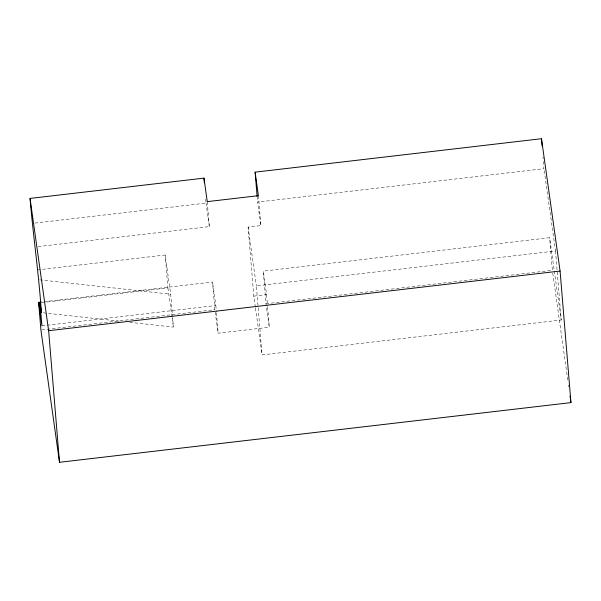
<?xml version="1.0" encoding="UTF-8"?>
<svg xmlns="http://www.w3.org/2000/svg" width="601" height="601" viewBox="0 0 601 601"><rect width="100%" height="100%" fill="white"/><g stroke="black" fill="none" stroke-linecap="round" stroke-linejoin="round"><path stroke-width="0.45" stroke-dasharray="3 2.25" d="M34.911 223.091L206.03 203.108L205.572 197.556M255.35 307.149L253.802 296.12L248.1 227.088L260.887 225.6L257.589 202.086L543.95 168.663L543.199 159.588M38.216 246.605L209.328 226.622L207.262 201.635M37.315 269.924L165.185 255.004L170.692 294.197L172.577 317.043M44.211 301.687L212.544 282.012L214.835 309.695L218.133 333.209L269.278 327.245L265.98 303.738L263.291 271.126L549.637 237.703L554.182 270.067M41.89 302.603L167.904 287.902L165.185 255.004M555.512 250.97L561.199 320.002L262.059 354.913L256.357 285.881L555.512 250.97L543.95 168.663M41.942 325.855L215.842 305.518L212.544 282.012M41.852 329.911L214.835 309.695M265.98 303.738L552.357 270.307L549.637 237.703M253.802 296.12L266.589 294.633L263.291 271.126M39.621 279.826L170.692 294.197M43.272 312.828L119.494 321.182M129.718 322.301L173.411 327.094L172.66 317.952M554.31 270.991L561.199 320.002M552.747 273.079L567.96 381.334M568.478 385.031L568.741 386.886M248.1 227.088L256.357 285.881M255.478 308.065L262.059 354.913M206.03 203.108L209.328 226.622M167.904 287.902L171.999 317.065M172.134 317.982L173.411 327.094M542.981 156.869L543.124 158.679M258.415 195.678L260.887 225.6M266.589 294.633L267.513 305.811M267.588 306.743L269.278 327.245M257.123 196.474L257.589 202.086M215.842 305.518L216.375 311.979M216.458 312.903L218.133 333.209"/><path stroke-width="0.9" d="M38.629 302.341L41.942 325.855L40.034 302.821L41.416 312.625C38.877 274.417 33.25 236.561 30.05 198.428L203.964 178.121L207.262 201.635L258.415 195.678L255.117 172.156L541.486 138.711L560.087 271.036L570.95 402.61L59.507 462.289L40.921 330.017L38.629 302.341L41.424 302.01M59.507 462.289L48.636 330.708L560.087 271.036M570.041 396.134L570.432 398.914M570.687 400.762L570.95 402.61M30.05 198.428L48.636 330.708M541.486 138.711L542.087 145.975M255.117 172.156L257.123 196.474M203.964 178.121L204.348 182.749"/></g></svg>
